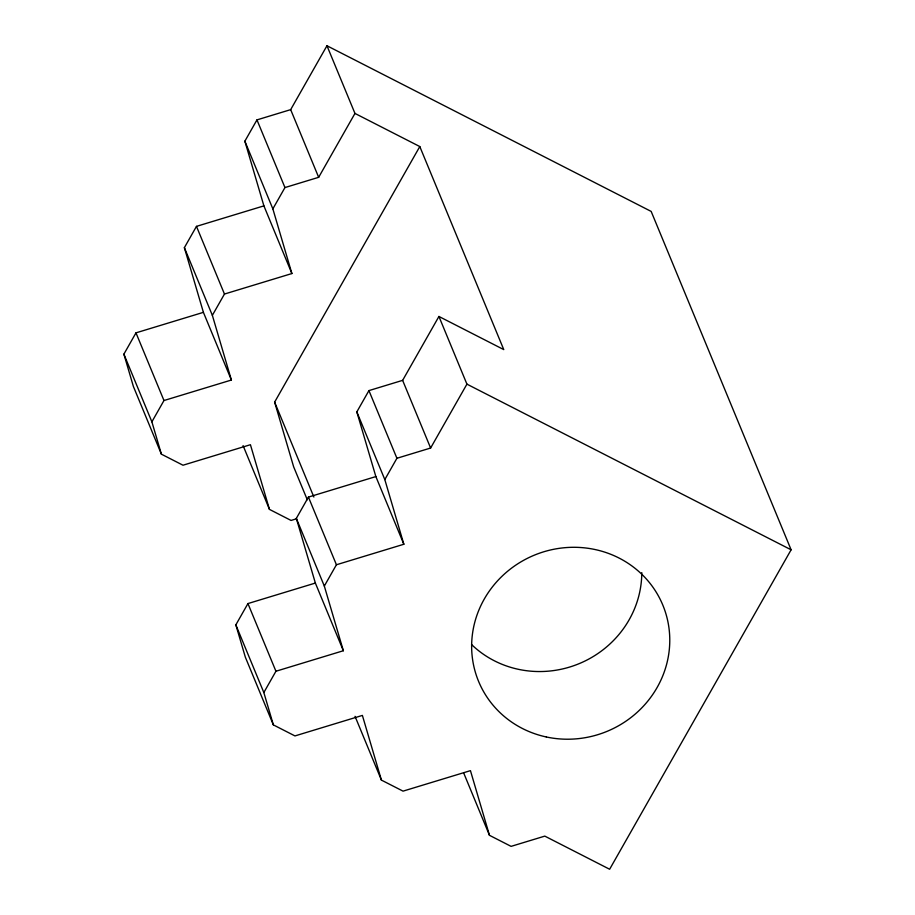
<?xml version="1.0" encoding="UTF-8"?>
<svg xmlns="http://www.w3.org/2000/svg" width="915" height="915" viewBox="0 0 915 915"><rect width="100%" height="100%" fill="white"/><g stroke="black" fill="none" stroke-linecap="round" stroke-linejoin="round"><path stroke-width="1.37" d="M161.395 454.172L133.396 386.496L123.891 354.151L135.98 332.854L203.405 312.347L231.392 380.034L163.968 400.53L151.879 421.826L161.395 454.172L183 465.22L250.424 444.713L269.456 509.392L291.073 520.441L296.46 518.794M203.405 312.347L184.373 247.668L196.473 226.371L263.897 205.875L291.885 273.551L224.461 294.047L212.36 315.343L231.392 380.034M263.897 205.875L244.865 141.185L256.966 119.888L290.673 109.64L326.964 45.75L651.16 211.411L791.109 549.801L609.642 869.25L544.802 836.116L511.096 846.364L489.479 835.326L463.642 772.855M291.885 273.551L272.853 208.86L284.954 187.564L318.66 177.316L354.963 113.426L326.964 45.75M307.28 499.762L293.646 466.799L274.626 402.12L419.802 146.56L354.963 113.426M273.356 724.886L245.357 657.199L235.841 624.865L247.942 603.568L315.366 583.061L343.354 650.737L275.93 671.244L263.84 692.541L273.356 724.886L294.962 735.923L362.386 715.416L381.418 780.106L403.035 791.143L470.447 770.647L489.479 835.326M315.366 583.061L296.334 518.382L308.435 497.085L375.859 476.578L403.847 544.253L336.423 564.761L324.322 586.058L343.354 650.737M375.859 476.578L356.827 411.899L368.928 390.602L402.634 380.354L438.925 316.464L503.765 349.599L419.802 146.56M403.847 544.253L384.815 479.574L396.916 458.278L430.622 448.03L466.925 384.14L438.925 316.464M466.925 384.14L791.109 549.801M290.673 109.64L318.66 177.316M402.634 380.354L430.622 448.03M256.966 119.888L284.954 187.564M368.928 390.602L396.916 458.278M244.865 141.185L272.853 208.86M356.827 411.899L384.815 479.574M274.626 402.12L313.879 497.039M196.473 226.371L224.461 294.047M308.435 497.085L336.423 564.761M184.373 247.668L212.36 315.343M296.334 518.382L324.322 586.058M243.081 445.616L269.456 509.392M355.043 716.331L381.418 780.106M135.98 332.854L163.968 400.53M247.942 603.568L275.93 671.244M123.891 354.151L151.879 421.826M235.841 624.865L263.84 692.541M641.781 572.63A99.701 95.309 -22.5 0 1 579.858 663.352A99.701 95.309 -22.5 0 1 471.568 644.537M546.335 736.975A99.701 95.309 -22.5 0 0 666.051 614.262A99.701 95.309 -22.5 0 0 499.716 578.543A99.701 95.309 -22.5 0 0 546.335 736.975"/></g></svg>
